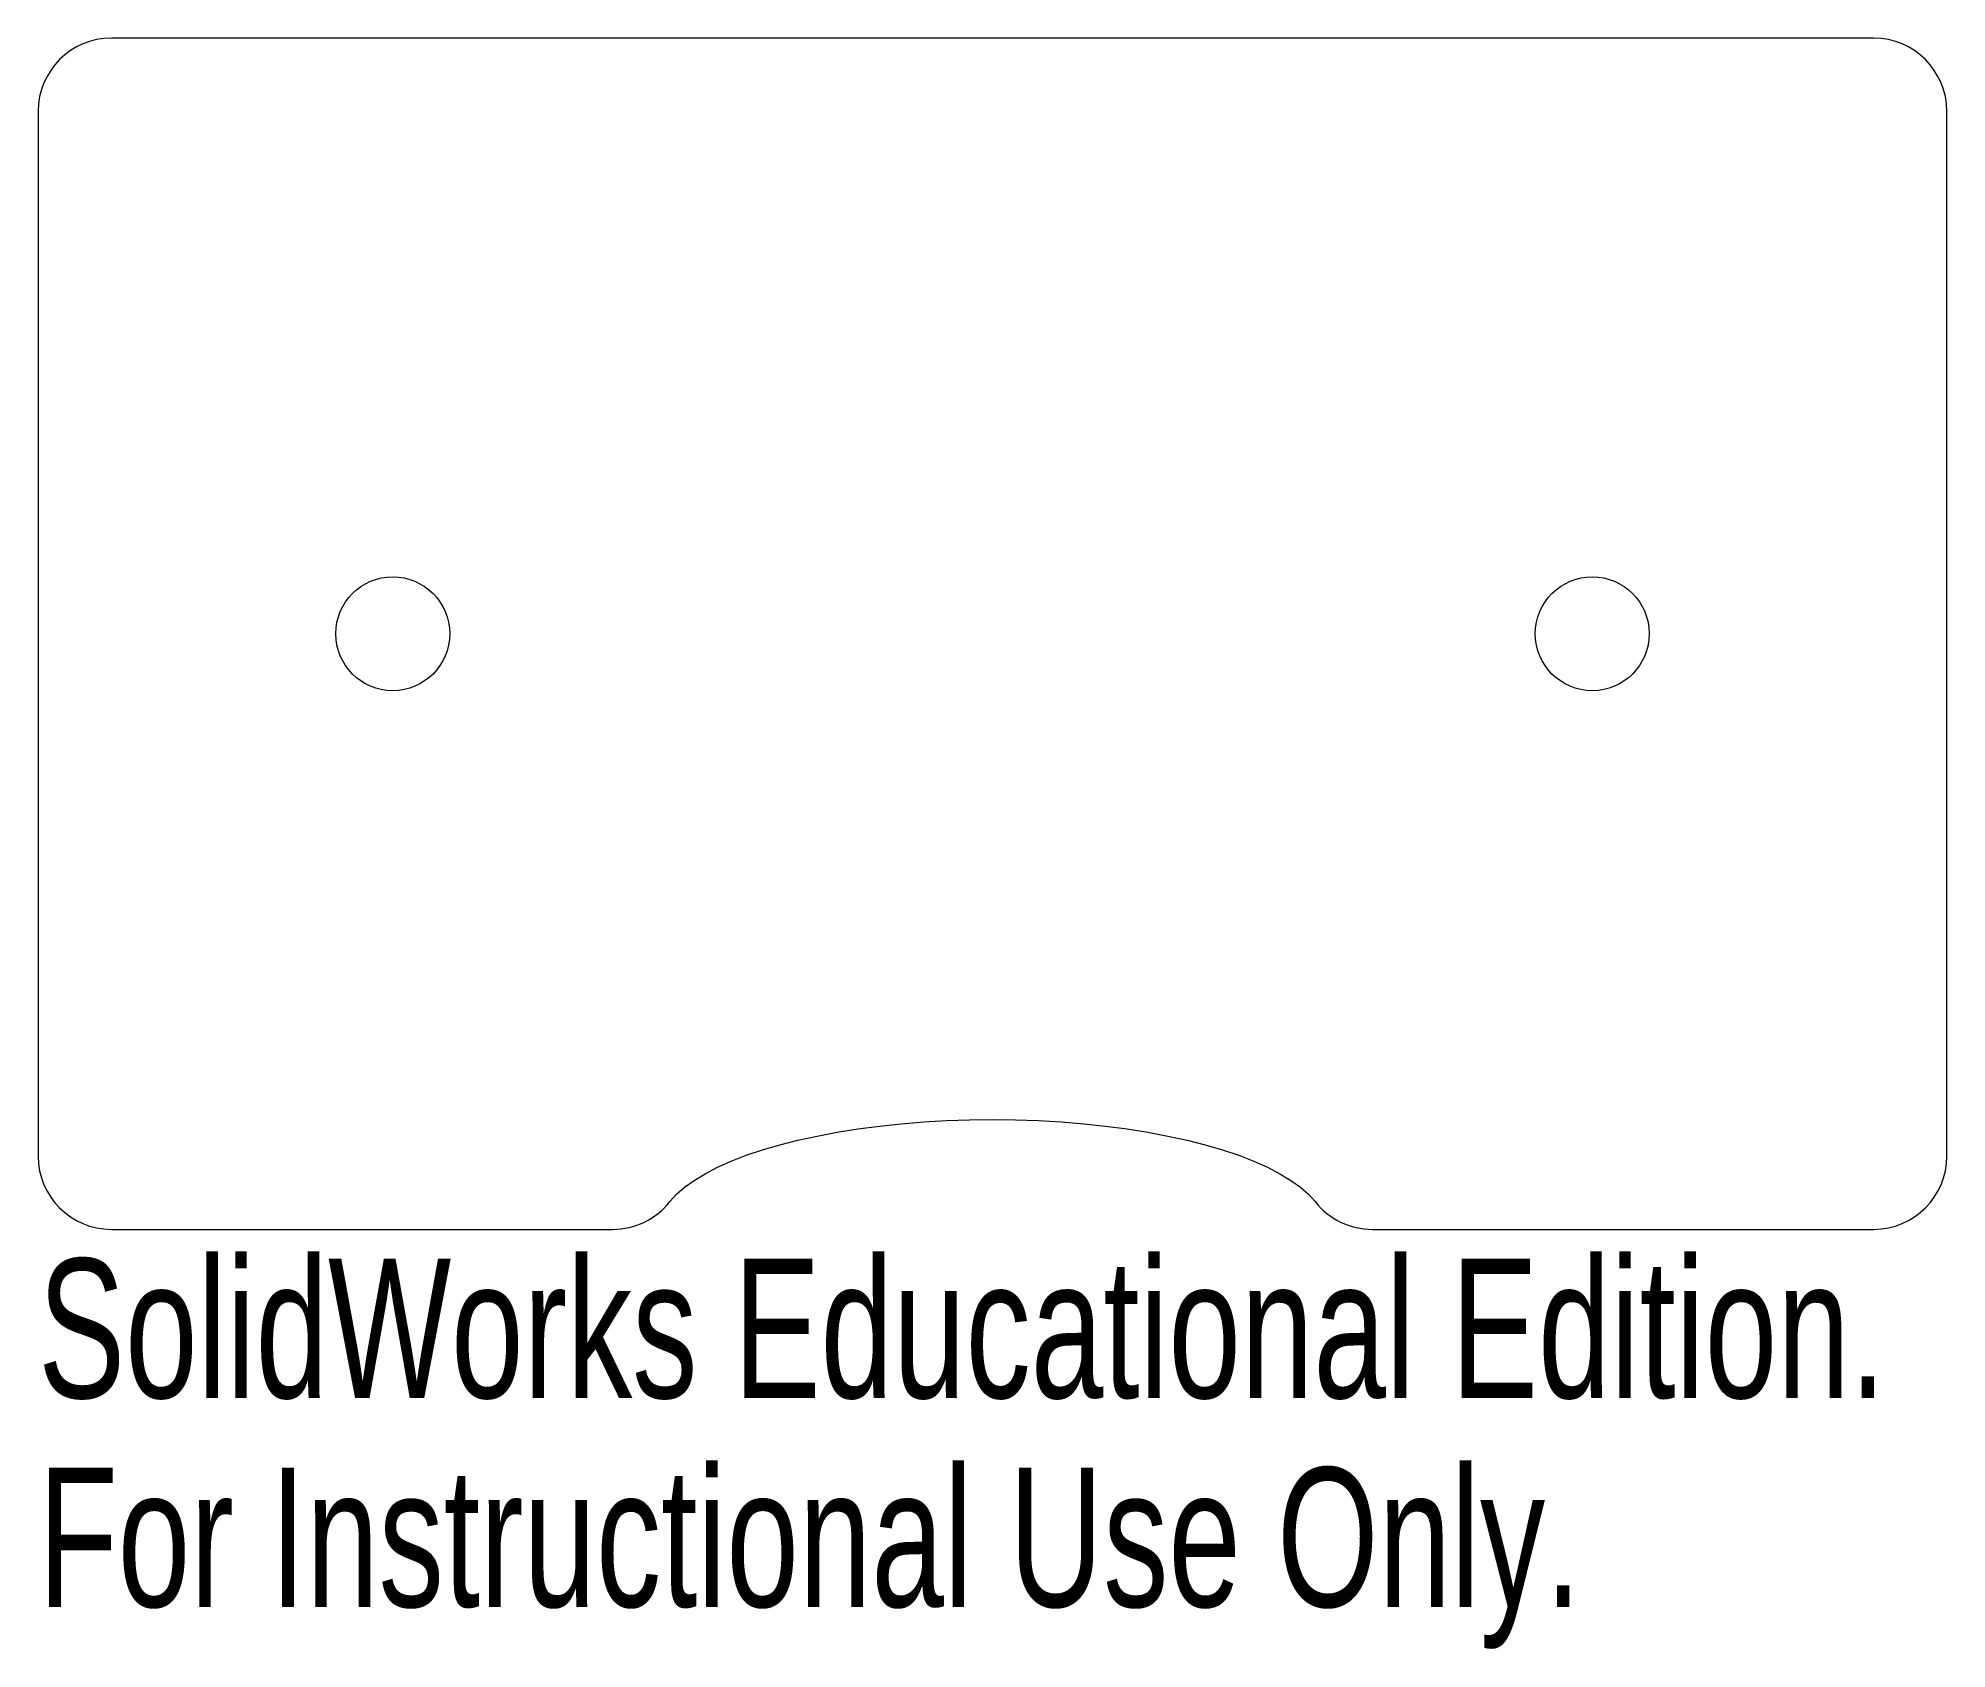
# Model space of a CAD drawing. Header units: inches. Extents: x -1.3 to 1.3, y -1.39 to 0.81.
import ezdxf

# ---------------------------------------------------------------- set-up
doc = ezdxf.new("R2010")
doc.units = ezdxf.units.IN
doc.header["$MEASUREMENT"] = 0
doc.styles.add('SLDTEXTSTYLE0', font='TXT', dxfattribs={"width": 0.7})

msp = doc.modelspace()

# ---------------------------------------------------------------- linework, layer by layer
at = {"color": 7, "linetype": 'Continuous', "lineweight": 15}
for p, q in [((1.204, 0.814), (-1.204, 0.814)), ((-1.304, 0.714), (-1.304, -0.714)), ((1.304, -0.714), (1.304, 0.714)), ((-1.204, -0.814), (-0.5192, -0.814)), ((0.5192, -0.814), (1.204, -0.814))]:
    msp.add_line(p, q, dxfattribs=at)
at = {"color": 7, "linetype": 'Continuous', "lineweight": 15, "flags": 128}
msp.add_lwpolyline([(-0.4408, -0.7761), (-0.4318, -0.7661), (-0.4207, -0.7564), (-0.4076, -0.747), (-0.3926, -0.7379), (-0.3756, -0.7291), (-0.3569, -0.7207), (-0.3364, -0.7128), (-0.3144, -0.7054), (-0.2908, -0.6985), (-0.2659, -0.6922), (-0.2396, -0.6864), (-0.2123, -0.6813), (-0.1839, -0.6767), (-0.1546, -0.6729), (-0.1246, -0.6697), (-0.094, -0.6672), (-0.0629, -0.6654), (-0.0315, -0.6643), (0, -0.664), (0.0315, -0.6643), (0.0629, -0.6654), (0.094, -0.6672), (0.1246, -0.6697), (0.1546, -0.6729), (0.1839, -0.6767), (0.2123, -0.6813), (0.2396, -0.6864), (0.2659, -0.6922), (0.2908, -0.6985), (0.3144, -0.7054), (0.3364, -0.7128), (0.3569, -0.7207), (0.3756, -0.7291), (0.3926, -0.7379), (0.4076, -0.747), (0.4207, -0.7564), (0.4318, -0.7661), (0.4408, -0.7761)], dxfattribs=at)
at = {"color": 7, "linetype": 'Continuous', "lineweight": 15}
for centre in [(-0.8195, 0), (0.8195, 0)]:
    msp.add_circle(centre, 0.0778, dxfattribs=at)
for centre, start, end in [((-1.204, 0.714), 90, 180), ((1.204, 0.714), 0, 90), ((-1.204, -0.714), 180, 270), ((1.204, -0.714), 270, 0), ((-0.5192, -0.714), 270, 321.5963), ((0.5192, -0.714), 218.4037, 270)]:
    msp.add_arc(centre, 0.1, start, end, dxfattribs=at)

# ---------------------------------------------------------------- texts
at = {"color": 7, "linetype": 'Continuous', "char_height": 0.1903, "attachment_point": 1, "style": 'SLDTEXTSTYLE0'}
for s, insert in [('SolidWorks Educational Edition.', (-1.304, -0.8541)), ('For Instructional Use Only.', (-1.304, -1.1396))]:
    msp.add_mtext(s, dxfattribs=dict(at, insert=insert))

doc.saveas('drawing.dxf')
